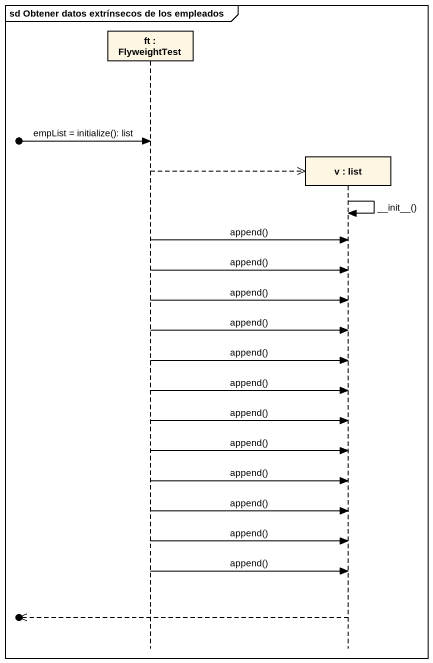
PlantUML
@startuml
mainframe sd Obtener datos extrínsecos de los empleados
hide footbox
participant "ft : FlyweightTest" as ft
participant "v : list" as v

[o-> ft : empList = initialize(): list
ft -->> v **
v -> v : ~__init~__()
ft -> v : append()
ft -> v : append()
ft -> v : append()
ft -> v : append()
ft -> v : append()
ft -> v : append()
ft -> v : append()
ft -> v : append()
ft -> v : append()
ft -> v : append()
ft -> v : append()
ft -> v : append()
[o<<-- v
@enduml
